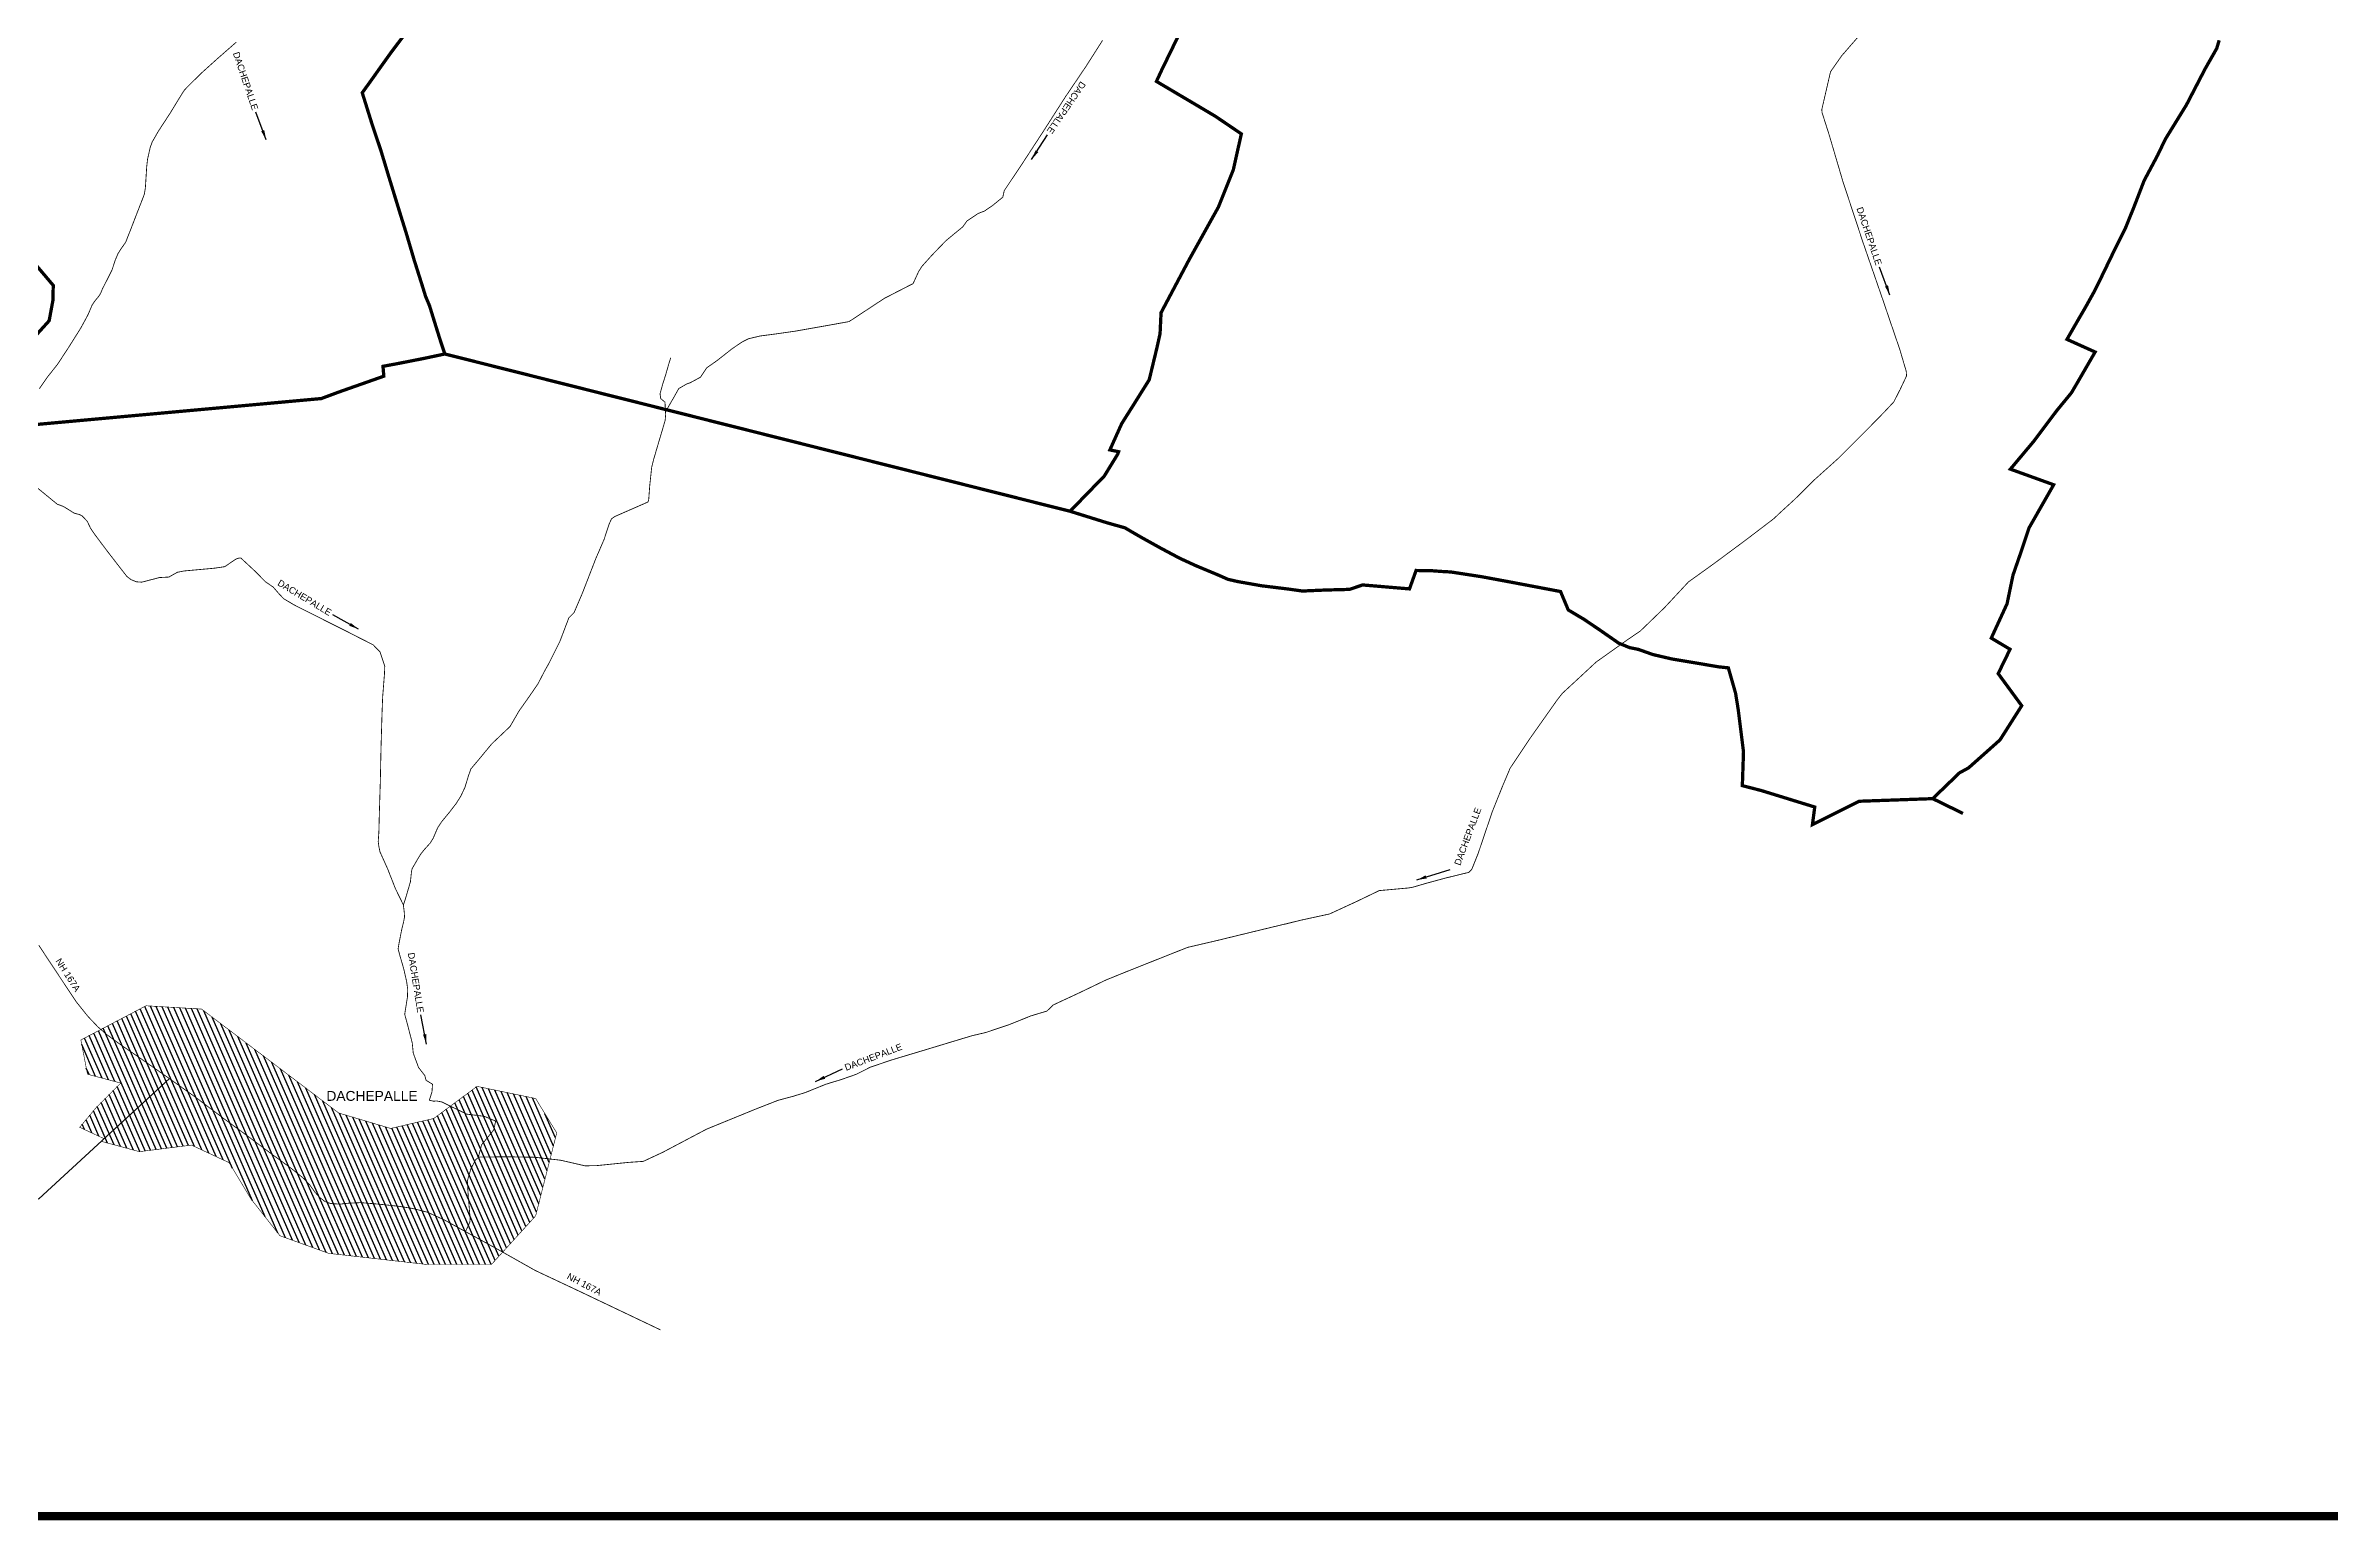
# Model space of a CAD drawing. Header units: millimetres. Extents: x 345922 to 402103, y 1833175 to 1858598.
# Drawn here: x 363290 to 377176, y 1833175 to 1842139 of the extents above; entities that cross this region are included whole.
import ezdxf

# ---------------------------------------------------------------- set-up
doc = ezdxf.new("R2010")
doc.units = ezdxf.units.MM
doc.linetypes.add('JIS_02_1.0', pattern=[2, 1, -1])
for name, color, linetype in [('BND', 160, 'Continuous'), ('ROADS', 10, 'Continuous'), ('STREAM111', 4, 'Continuous'), ('VILLAGE AREA', 44, 'Continuous')]:
    doc.layers.add(name, color=color, linetype=linetype)
doc.styles.get("Standard").update_dxf_attribs({"font": 'arial.ttf'})
doc.dimstyles.get("Standard").update_dxf_attribs({"dimtxt": 0.18, "dimasz": 0.18, "dimexe": 0.18, "dimexo": 0.0625, "dimgap": 0.09, "dimtad": 0, "dimtih": 1, "dimtoh": 1, "dimdec": 4, "dimzin": 0, "dimdsep": 46, "dimtxsty": 'Standard', "dimcen": 0.09, "dimadec": 0, "dimazin": 0, "dimtfac": 1, "dimtdec": 4, "dimtofl": 0, "dimtmove": 0, "dimatfit": 3, "dimfxl": 1, "dimtolj": 1, "dimtzin": 0, "dimarcsym": 0})

msp = doc.modelspace()

# ---------------------------------------------------------------- hatches: boundary and pattern name
at = {"layer": 'STREAM111'}
h = msp.add_hatch(dxfattribs=at)
h.set_pattern_fill('DASH,_O', color=4, scale=20, angle=45)
h.set_pattern_definition([(45, (0, 0), (7e-15, 89.8025612), [63.5, -63.5])])
edge = h.paths.add_edge_path()
edge.add_line((360312, 1845905), (360480, 1845908))
edge.add_line((360480, 1845908), (360557, 1845894))
edge.add_line((360557, 1845894), (360821, 1845809))
edge.add_line((360821, 1845809), (361125, 1845680))
edge.add_line((361125, 1845680), (361436, 1845577))
edge.add_line((361436, 1845577), (361695, 1845540))
edge.add_line((361695, 1845540), (361830, 1845533))
edge.add_line((361830, 1845533), (362216, 1845548))
edge.add_line((362216, 1845548), (362301, 1845547))
edge.add_line((362301, 1845547), (362320, 1845505))
edge.add_line((362320, 1845505), (362339, 1845505))
edge.add_line((362339, 1845505), (362352, 1845519))
edge.add_line((362352, 1845519), (362450, 1845520))
edge.add_line((362450, 1845520), (362713, 1845397))
edge.add_line((362713, 1845397), (363039, 1845362))
edge.add_line((363039, 1845362), (363527, 1845388))
edge.add_line((363527, 1845388), (364040, 1845531))
edge.add_line((364040, 1845531), (364256, 1845521))
edge.add_line((364256, 1845521), (364342, 1845671))
edge.add_line((364342, 1845671), (365005, 1846711))
edge.add_line((365005, 1846711), (365605, 1847420))
edge.add_line((365605, 1847420), (365918, 1847842))
edge.add_line((365918, 1847842), (365879, 1848091))
edge.add_line((365879, 1848091), (365924, 1848305))
edge.add_line((365924, 1848305), (366156, 1848620))
edge.add_line((366156, 1848620), (366280, 1848725))
edge.add_line((366280, 1848725), (366438, 1848795))
edge.add_line((366438, 1848795), (366630, 1848861))
edge.add_line((366630, 1848861), (366661, 1848902))
edge.add_line((366661, 1848902), (366851, 1849031))
edge.add_line((366851, 1849031), (367076, 1849132))
edge.add_line((367076, 1849132), (367572, 1849264))
edge.add_line((367572, 1849264), (367785, 1849294))
edge.add_line((367785, 1849294), (368319, 1849535))
edge.add_line((368319, 1849535), (368560, 1849652))
edge.add_line((368560, 1849652), (368808, 1849777))
edge.add_line((368808, 1849777), (369389, 1850009))
edge.add_line((369389, 1850009), (369589, 1850037))
edge.add_line((369589, 1850037), (369889, 1850054))
edge.add_line((369889, 1850054), (370056, 1850016))
edge.add_line((370056, 1850016), (370501, 1849986))
edge.add_line((370501, 1849986), (370761, 1849858))
edge.add_line((370761, 1849858), (370998, 1849726))
edge.add_line((370998, 1849726), (371143, 1849582))
edge.add_line((371143, 1849582), (371265, 1849377))
edge.add_line((371265, 1849377), (371303, 1849011))
edge.add_line((371303, 1849011), (371440, 1848548))
edge.add_line((371440, 1848548), (371518, 1848014))
edge.add_line((371518, 1848014), (371609, 1847658))
edge.add_line((371609, 1847658), (371833, 1847472))
edge.add_line((371833, 1847472), (372158, 1847071))
edge.add_line((372158, 1847071), (372338, 1846857))
edge.add_line((372338, 1846857), (372544, 1846548))
edge.add_line((372544, 1846548), (372691, 1846393))
edge.add_line((372691, 1846393), (373054, 1846066))
edge.add_line((373054, 1846066), (373259, 1845909))
edge.add_line((373259, 1845909), (373481, 1845785))
edge.add_line((373481, 1845785), (373756, 1845641))
edge.add_line((373756, 1845641), (373997, 1845568))
edge.add_line((373997, 1845568), (374200, 1845586))
edge.add_line((374200, 1845586), (374487, 1845634))
edge.add_line((374487, 1845634), (374727, 1845715))
edge.add_line((374727, 1845715), (375065, 1845863))
edge.add_line((375065, 1845863), (375537, 1845990))
edge.add_line((375537, 1845990), (375905, 1846142))
edge.add_line((375905, 1846142), (375577, 1846619))
edge.add_line((375577, 1846619), (375527, 1846546))
edge.add_line((375527, 1846546), (375428, 1846322))
edge.add_line((375428, 1846322), (375394, 1846261))
edge.add_line((375394, 1846261), (375320, 1846224))
edge.add_line((375320, 1846224), (375200, 1846158))
edge.add_line((375200, 1846158), (374896, 1846028))
edge.add_line((374896, 1846028), (374775, 1845993))
edge.add_line((374775, 1845993), (374660, 1845954))
edge.add_line((374660, 1845954), (374469, 1845908))
edge.add_line((374469, 1845908), (374305, 1845888))
edge.add_line((374305, 1845888), (374162, 1845877))
edge.add_line((374162, 1845877), (373881, 1845913))
edge.add_line((373881, 1845913), (373777, 1845950))
edge.add_line((373777, 1845950), (373682, 1846024))
edge.add_line((373682, 1846024), (373545, 1846194))
edge.add_line((373545, 1846194), (373472, 1846298))
edge.add_line((373472, 1846298), (373394, 1846394))
edge.add_line((373394, 1846394), (373284, 1846493))
edge.add_line((373284, 1846493), (373010, 1846804))
edge.add_line((373010, 1846804), (372901, 1846958))
edge.add_line((372901, 1846958), (372767, 1847193))
edge.add_line((372767, 1847193), (372656, 1847373))
edge.add_line((372656, 1847373), (372613, 1847438))
edge.add_line((372613, 1847438), (372539, 1847503))
edge.add_line((372539, 1847503), (372388, 1847605))
edge.add_line((372388, 1847605), (372218, 1847744))
edge.add_line((372218, 1847744), (372034, 1847883))
edge.add_line((372034, 1847883), (371930, 1847981))
edge.add_line((371930, 1847981), (371829, 1848173))
edge.add_line((371829, 1848173), (371715, 1848397))
edge.add_line((371715, 1848397), (371644, 1848679))
edge.add_line((371644, 1848679), (371591, 1848840))
edge.add_line((371591, 1848840), (371456, 1849263))
edge.add_line((371456, 1849263), (371414, 1849499))
edge.add_line((371414, 1849499), (371312, 1849770))
edge.add_line((371312, 1849770), (371239, 1849919))
edge.add_line((371239, 1849919), (371024, 1850114))
edge.add_line((371024, 1850114), (370792, 1850319))
edge.add_line((370792, 1850319), (370617, 1850424))
edge.add_line((370617, 1850424), (370453, 1850452))
edge.add_line((370453, 1850452), (370046, 1850439))
edge.add_line((370046, 1850439), (369901, 1850436))
edge.add_line((369901, 1850436), (369863, 1850432))
edge.add_line((369863, 1850432), (369636, 1850417))
edge.add_line((369636, 1850417), (369474, 1850397))
edge.add_line((369474, 1850397), (369264, 1850383))
edge.add_line((369264, 1850383), (369125, 1850353))
edge.add_line((369125, 1850353), (368997, 1850292))
edge.add_line((368997, 1850292), (368861, 1850204))
edge.add_line((368861, 1850204), (368672, 1850103))
edge.add_line((368672, 1850103), (368448, 1850018))
edge.add_line((368448, 1850018), (368272, 1849914))
edge.add_line((368272, 1849914), (368004, 1849827))
edge.add_line((368004, 1849827), (367789, 1849715))
edge.add_line((367789, 1849715), (367519, 1849605))
edge.add_line((367519, 1849605), (367187, 1849449))
edge.add_line((367187, 1849449), (366787, 1849232))
edge.add_line((366787, 1849232), (366521, 1849096))
edge.add_line((366521, 1849096), (366204, 1848968))
edge.add_line((366204, 1848968), (366031, 1848868))
edge.add_line((366031, 1848868), (365841, 1848735))
edge.add_line((365841, 1848735), (365673, 1848658))
edge.add_arc((365679, 1848639), 20, 106.8474, 172.1337)
edge.add_arc((366210, 1848162), 731, 138.9743, 154.1147)
edge.add_line((365553, 1848481), (365495, 1848365))
edge.add_arc((365996, 1848175), 535, 159.2374, 179.5382)
edge.add_line((365461, 1848179), (365366, 1848042))
edge.add_line((365366, 1848042), (365229, 1847990))
edge.add_line((365229, 1847990), (365129, 1847898))
edge.add_line((365129, 1847898), (364872, 1847480))
edge.add_spline(control_points=[(364872, 1847480), (364752, 1847238), (364508, 1846752), (364198, 1846148), (363745, 1845892), (363315, 1845910), (362810, 1845812), (362343, 1846132), (361755, 1846130), (361222, 1846087), (360746, 1846144), (360404, 1846216), (360146, 1846436), (359817, 1846536), (359424, 1846595), (359071, 1846351), (358734, 1846232), (358458, 1845995), (358118, 1845832), (357706, 1845724), (357318, 1845759), (357024, 1845511), (356849, 1845128), (356580, 1844792), (356446, 1844297), (356031, 1843955), (355574, 1843591), (355217, 1843273), (354945, 1842979), (354742, 1842776), (354524, 1842634), (354411, 1842455), (354037, 1842257), (353653, 1842879), (352957, 1842601), (352440, 1843124), (351871, 1843339), (351506, 1843559), (351380, 1843635)], knot_values=[0, 0, 0, 0, 816.927526, 1643.761803, 1962.087642, 2311.263035, 2917.580945, 3432.028985, 3904.205199, 4642.49363, 5040.443251, 5342.292141, 5671.412453, 6026.576286, 6370.093912, 6811.380667, 7250.662048, 7436.99095, 7895.132819, 8364.635402, 8711.468131, 9007.199942, 9440.815909, 9972.938838, 10276.359737, 10947.391125, 11503.408839, 12052.094683, 12374.742608, 12705.71871, 12912.047162, 13143.644243, 13334.200632, 14061.252952, 14648.51574, 15221.119517, 16056.071013, 16495.766696, 16495.766696, 16495.766696, 16495.766696], degree=3, periodic=0)
edge.add_line((351380, 1843635), (351107, 1843678))
edge.add_line((351107, 1843678), (350518, 1843638))
edge.add_line((350518, 1843638), (349725, 1843369))
edge.add_line((349725, 1843369), (349436, 1843041))
edge.add_line((349436, 1843041), (349048, 1842445))
edge.add_line((349048, 1842445), (348672, 1842189))
edge.add_line((348672, 1842189), (348888, 1841967))
edge.add_line((348888, 1841967), (349206, 1842300))
edge.add_line((349206, 1842300), (349306, 1842416))
edge.add_line((349306, 1842416), (349375, 1842547))
edge.add_line((349375, 1842547), (349580, 1842817))
edge.add_line((349580, 1842817), (349946, 1843186))
edge.add_line((349946, 1843186), (350272, 1843335))
edge.add_line((350272, 1843335), (350789, 1843428))
edge.add_line((350789, 1843428), (350999, 1843451))
edge.add_line((350999, 1843451), (351278, 1843399))
edge.add_line((351278, 1843399), (351614, 1843322))
edge.add_line((351614, 1843322), (352009, 1843082))
edge.add_line((352009, 1843082), (352175, 1842941))
edge.add_line((352175, 1842941), (352417, 1842670))
edge.add_line((352417, 1842670), (353146, 1842474))
edge.add_line((353146, 1842474), (353409, 1842272))
edge.add_line((353409, 1842272), (354057, 1842133))
edge.add_line((354057, 1842133), (354306, 1842173))
edge.add_line((354306, 1842173), (354684, 1842415))
edge.add_line((354684, 1842415), (355191, 1842879))
edge.add_line((355191, 1842879), (355737, 1843174))
edge.add_line((355737, 1843174), (356070, 1843283))
edge.add_line((356070, 1843283), (356311, 1843442))
edge.add_line((356311, 1843442), (356569, 1843862))
edge.add_line((356569, 1843862), (356851, 1844267))
edge.add_line((356851, 1844267), (357017, 1844489))
edge.add_line((357017, 1844489), (357045, 1844634))
edge.add_line((357045, 1844634), (357120, 1844730))
edge.add_line((357120, 1844730), (357281, 1844886))
edge.add_line((357281, 1844886), (357507, 1845124))
edge.add_line((357507, 1845124), (357846, 1845374))
edge.add_line((357846, 1845374), (358540, 1845696))
edge.add_line((358540, 1845696), (358988, 1845843))
edge.add_line((358988, 1845843), (359499, 1845883))
edge.add_line((359499, 1845883), (360096, 1845862))
edge.add_line((360096, 1845862), (360176, 1845873))
edge.add_line((360176, 1845873), (360312, 1845905))
at = {"layer": 'VILLAGE AREA'}
h = msp.add_hatch(dxfattribs=at)
h.set_pattern_fill('ANSI31,_O', color=256, scale=10, angle=68.5464)
h.set_pattern_definition([(113.5464313, (0, 0), (-29.1063882, -12.6838743), [])])
h.paths.add_polyline_path([(363900, 1836303), (363504, 1836095), (363544, 1835887), (363746, 1835833), (363598, 1835685), (363497, 1835564), (363645, 1835495), (363628, 1835479), (363860, 1835416), (364176, 1835456), (364405, 1835349), (364539, 1835127), (364714, 1834905), (365010, 1834798), (365609, 1834730), (365999, 1834730), (366268, 1835026), (366396, 1835530), (366268, 1835739), (365912, 1835813), (365649, 1835618), (365387, 1835557), (365071, 1835651), (364237, 1836283)])

# ---------------------------------------------------------------- linework, layer by layer
at = {"layer": 'BND', "linetype": 'JIS_02_1.0', "lineweight": 30, "ltscale": 50, "const_width": 20}
for points in [[(365493, 1842236), (365387, 1842095), (365253, 1841907), (365214, 1841853), (365273, 1841664), (365328, 1841500), (365375, 1841344), (365450, 1841100), (365481, 1841001), (365529, 1840838), (365578, 1840683), (365599, 1840615), (365623, 1840558), (365666, 1840419), (365689, 1840346), (365716, 1840265), (365584, 1840237), (365426, 1840206), (365340, 1840190), (365345, 1840130), (365067, 1840032), (364965, 1839994), (364965, 1839994), (363052, 1839820)], [(376500, 1842172), (376485, 1842122), (376415, 1841999), (376301, 1841779), (376173, 1841571), (376126, 1841473), (376044, 1841319), (375982, 1841158), (375931, 1841032), (375874, 1840918), (375785, 1840734), (375742, 1840647), (375691, 1840555), (375637, 1840462), (375575, 1840354), (375746, 1840277), (375639, 1840092), (375602, 1840029), (375514, 1839922), (375372, 1839733), (375231, 1839565), (375494, 1839470), (375344, 1839207), (375291, 1839048), (375247, 1838921), (375211, 1838747), (375115, 1838538), (375229, 1838470), (375157, 1838322), (375300, 1838127), (375168, 1837919), (374977, 1837749), (374922, 1837719), (374759, 1837562), (374311, 1837546), (374028, 1837404), (374042, 1837511), (373718, 1837611), (373602, 1837641), (373609, 1837847), (373577, 1838103), (373561, 1838202), (373517, 1838357), (373460, 1838363), (373174, 1838411), (373058, 1838438), (372971, 1838469), (372917, 1838480), (372851, 1838507), (372730, 1838591), (372635, 1838655), (372616, 1838666), (372544, 1838709), (372497, 1838821), (372180, 1838881), (372018, 1838911), (371829, 1838940), (371789, 1838942), (371720, 1838947), (371619, 1838949), (371579, 1838837), (371294, 1838861), (371214, 1838834), (371064, 1838830), (370928, 1838824), (370843, 1838836), (370680, 1838856), (370538, 1838881), (370476, 1838895), (370415, 1838922), (370283, 1838977), (370183, 1839023), (370072, 1839082), (369946, 1839152), (369889, 1839185), (369850, 1839208), (369737, 1839240), (369516, 1839309), (369724, 1839523), (369805, 1839655), (369811, 1839671), (369758, 1839682), (369830, 1839842), (369905, 1839961), (369997, 1840108), (370043, 1840299), (370063, 1840389), (370069, 1840516), (370239, 1840837), (370417, 1841157), (370508, 1841384), (370557, 1841603), (370399, 1841710), (370298, 1841770), (370041, 1841922), (370073, 1841991), (370180, 1842211)], [(363217, 1840363), (363311, 1840467), (363334, 1840591), (363336, 1840682), (363191, 1840853)], [(369516, 1839309), (365716, 1840265)], [(374759, 1837562), (374943, 1837472)]]:
    msp.add_lwpolyline(points, dxfattribs=at)
at = {"layer": 'ROADS', "color": 0, "const_width": 50}
msp.add_lwpolyline([(345947, 1858573), (402078, 1858573), (402078, 1833200), (345947, 1833200)], close=True, dxfattribs=at)
at = {"layer": 'ROADS'}
for points, const_width in [([(365843, 1834933), (365868, 1834988), (365870, 1835008), (365858, 1835150), (365853, 1835239), (365874, 1835311), (365903, 1835367), (365923, 1835383), (366092, 1835385), (366263, 1835382), (366420, 1835364), (366568, 1835330), (366637, 1835331), (366834, 1835351), (366922, 1835357), (367040, 1835412), (367307, 1835553), (367603, 1835674), (367741, 1835728), (367834, 1835753), (367906, 1835775), (368032, 1835826), (368121, 1835853), (368216, 1835886), (368303, 1835930), (368430, 1835973), (368699, 1836054), (368917, 1836120), (369006, 1836141), (369148, 1836189), (369277, 1836241), (369376, 1836271), (369414, 1836308), (369573, 1836382), (369733, 1836459), (369851, 1836507), (370125, 1836616), (370231, 1836658), (370399, 1836697), (370662, 1836761), (370923, 1836824), (371093, 1836861), (371258, 1836937), (371395, 1837003), (371573, 1837019), (371597, 1837023), (371683, 1837048), (371797, 1837079), (371940, 1837114), (371958, 1837133), (371996, 1837228), (372083, 1837485), (372145, 1837639), (372191, 1837748), (372317, 1837936), (372478, 1838164), (372509, 1838203), (372628, 1838313), (372713, 1838392), (372907, 1838530), (372982, 1838581), (373130, 1838724), (373274, 1838879), (373434, 1838994), (373624, 1839135), (373792, 1839263), (373827, 1839296), (373924, 1839385), (374042, 1839502), (374188, 1839633), (374337, 1839782), (374457, 1839904), (374522, 1839973), (374561, 1840049), (374600, 1840132), (374598, 1840160), (374559, 1840292), (374455, 1840597), (374333, 1840950), (374213, 1841314), (374130, 1841596), (374086, 1841734), (374085, 1841751), (374138, 1841981), (374206, 1842078), (374312, 1842200)], 5), ([(370822, 1836799), (370923, 1836824), (371093, 1836861), (371258, 1836937), (371395, 1837003), (371573, 1837019), (371597, 1837023), (371683, 1837048), (371797, 1837079), (371940, 1837114), (371958, 1837133), (371996, 1837228), (372083, 1837485), (372145, 1837639), (372191, 1837748), (372317, 1837936), (372478, 1838164), (372509, 1838203), (372628, 1838313), (372713, 1838392), (372907, 1838530), (372982, 1838581), (373130, 1838724), (373274, 1838879), (373434, 1838994), (373624, 1839135), (373792, 1839263), (373827, 1839296), (373924, 1839385), (374042, 1839502), (374188, 1839633), (374337, 1839782), (374457, 1839904), (374522, 1839973), (374561, 1840049), (374600, 1840132), (374598, 1840160), (374559, 1840292), (374455, 1840597), (374333, 1840950), (374213, 1841314), (374130, 1841596), (374086, 1841734), (374085, 1841751), (374138, 1841981), (374206, 1842078), (374312, 1842200)], 5), ([(370822, 1836799), (370923, 1836824), (371093, 1836861), (371258, 1836937), (371395, 1837003), (371573, 1837019), (371597, 1837023), (371683, 1837048), (371797, 1837079), (371940, 1837114), (371958, 1837133), (371996, 1837228), (372083, 1837485), (372145, 1837639), (372191, 1837748), (372317, 1837936), (372478, 1838164), (372509, 1838203), (372628, 1838313), (372713, 1838392), (372907, 1838530), (372982, 1838581), (373130, 1838724), (373274, 1838879), (373434, 1838994), (373624, 1839135), (373792, 1839263), (373827, 1839296), (373924, 1839385), (374042, 1839502), (374188, 1839633), (374337, 1839782), (374457, 1839904), (374522, 1839973), (374561, 1840049), (374600, 1840132), (374598, 1840160), (374559, 1840292), (374455, 1840597), (374333, 1840950), (374213, 1841314), (374130, 1841596), (374086, 1841734), (374085, 1841751), (374138, 1841981), (374206, 1842078), (374312, 1842200)], 1), ([(363251, 1840053), (363300, 1840124), (363362, 1840202), (363430, 1840306), (363503, 1840422), (363547, 1840503), (363573, 1840564), (363592, 1840591), (363613, 1840616), (363624, 1840634), (363635, 1840661), (363677, 1840743), (363694, 1840778), (363713, 1840836), (363729, 1840874), (363747, 1840903), (363776, 1840944), (363789, 1840977), (363806, 1841020), (363845, 1841121), (363882, 1841216), (363890, 1841238), (363896, 1841276), (363904, 1841403), (363909, 1841448), (363925, 1841519), (363937, 1841553), (363974, 1841618), (364044, 1841725), (364118, 1841846), (364134, 1841870), (364154, 1841891), (364237, 1841973), (364337, 1842063), (364449, 1842161)], 5), ([(363251, 1840053), (363300, 1840124), (363362, 1840202), (363430, 1840306), (363503, 1840422), (363547, 1840503), (363573, 1840564), (363592, 1840591), (363613, 1840616), (363624, 1840634), (363635, 1840661), (363677, 1840743), (363694, 1840778), (363713, 1840836), (363729, 1840874), (363747, 1840903), (363776, 1840944), (363789, 1840977), (363806, 1841020), (363845, 1841121), (363882, 1841216), (363890, 1841238), (363896, 1841276), (363904, 1841403), (363909, 1841448), (363925, 1841519), (363937, 1841553), (363974, 1841618), (364044, 1841725), (364118, 1841846), (364134, 1841870), (364154, 1841891), (364237, 1841973), (364337, 1842063), (364449, 1842161)], 1), ([(367057, 1839913), (367107, 1840000), (367138, 1840055), (367185, 1840082), (367209, 1840091), (367270, 1840124), (367308, 1840181), (367372, 1840226), (367462, 1840297), (367523, 1840338), (367560, 1840357), (367630, 1840374), (367728, 1840387), (367847, 1840404), (368051, 1840440), (368173, 1840462), (368340, 1840572), (368389, 1840604), (368562, 1840693), (368596, 1840767), (368615, 1840797), (368676, 1840865), (368760, 1840952), (368808, 1840992), (368864, 1841038), (368889, 1841073), (368957, 1841119), (368996, 1841134), (369047, 1841169), (369107, 1841218), (369116, 1841258), (369234, 1841435), (369352, 1841616), (369487, 1841827), (369612, 1842012), (369714, 1842172)], 5), ([(367057, 1839913), (367107, 1840000), (367138, 1840055), (367185, 1840082), (367209, 1840091), (367270, 1840124), (367308, 1840181), (367372, 1840226), (367462, 1840297), (367523, 1840338), (367560, 1840357), (367630, 1840374), (367728, 1840387), (367847, 1840404), (368051, 1840440), (368173, 1840462), (368340, 1840572), (368389, 1840604), (368562, 1840693), (368596, 1840767), (368615, 1840797), (368676, 1840865), (368760, 1840952), (368808, 1840992), (368864, 1841038), (368889, 1841073), (368957, 1841119), (368996, 1841134), (369047, 1841169), (369107, 1841218), (369116, 1841258), (369234, 1841435), (369352, 1841616), (369487, 1841827), (369612, 1842012), (369714, 1842172)], 5), ([(365920, 1835383), (365939, 1835457), (366013, 1835548), (366025, 1835602), (365955, 1835631), (365850, 1835644), (365765, 1835685), (365699, 1835718), (365667, 1835724), (365647, 1835723), (365622, 1835729), (365638, 1835780), (365641, 1835826), (365602, 1835850), (365594, 1835879), (365556, 1835928), (365524, 1836015), (365518, 1836077), (365489, 1836189), (365472, 1836251), (365489, 1836358), (365490, 1836405), (365484, 1836449), (365467, 1836524), (365442, 1836611), (365432, 1836649), (365437, 1836680), (365453, 1836762), (365466, 1836816), (365471, 1836843), (365469, 1836876), (365464, 1836916), (365477, 1836955), (365507, 1837057), (365513, 1837116), (365517, 1837136), (365539, 1837174), (365568, 1837223), (365592, 1837253), (365627, 1837292), (365645, 1837321), (365672, 1837384), (365696, 1837421), (365743, 1837478), (365786, 1837534), (365813, 1837577), (365838, 1837630), (365860, 1837702), (365874, 1837742), (365926, 1837804), (366002, 1837896), (366038, 1837930), (366112, 1838000), (366167, 1838095), (366225, 1838177), (366282, 1838260), (366322, 1838337), (366351, 1838389), (366415, 1838517), (366470, 1838662), (366501, 1838692), (366550, 1838806), (366633, 1839020), (366684, 1839138), (366714, 1839230), (366729, 1839263), (366749, 1839277), (366950, 1839365), (366955, 1839378), (366961, 1839461), (366973, 1839575), (366987, 1839631), (367018, 1839736), (367055, 1839861), (367058, 1839896), (367054, 1839972), (367028, 1839994), (367024, 1840023), (367040, 1840081), (367059, 1840141), (367074, 1840194), (367089, 1840243)], 5), ([(365462, 1836799), (365466, 1836816), (365471, 1836843), (365469, 1836876), (365464, 1836916), (365477, 1836955), (365507, 1837057), (365513, 1837116), (365517, 1837136), (365539, 1837174), (365568, 1837223), (365592, 1837253), (365627, 1837292), (365645, 1837321), (365672, 1837384), (365696, 1837421), (365743, 1837478), (365786, 1837534), (365813, 1837577), (365838, 1837630), (365860, 1837702), (365874, 1837742), (365926, 1837804), (366002, 1837896), (366038, 1837930), (366112, 1838000), (366167, 1838095), (366225, 1838177), (366282, 1838260), (366322, 1838337), (366351, 1838389), (366415, 1838517), (366470, 1838662), (366501, 1838692), (366550, 1838806), (366633, 1839020), (366684, 1839138), (366714, 1839230), (366729, 1839263), (366749, 1839277), (366950, 1839365), (366955, 1839378), (366961, 1839461), (366973, 1839575), (366987, 1839631), (367018, 1839736), (367055, 1839861), (367058, 1839896), (367054, 1839972), (367028, 1839994), (367024, 1840023), (367040, 1840081), (367059, 1840141), (367074, 1840194), (367089, 1840243)], 1), ([(365462, 1836799), (365466, 1836816), (365471, 1836843), (365469, 1836876), (365464, 1836916), (365477, 1836955), (365507, 1837057), (365513, 1837116), (365517, 1837136), (365539, 1837174), (365568, 1837223), (365592, 1837253), (365627, 1837292), (365645, 1837321), (365672, 1837384), (365696, 1837421), (365743, 1837478), (365786, 1837534), (365813, 1837577), (365838, 1837630), (365860, 1837702), (365874, 1837742), (365926, 1837804), (366002, 1837896), (366038, 1837930), (366112, 1838000), (366167, 1838095), (366225, 1838177), (366282, 1838260), (366322, 1838337), (366351, 1838389), (366415, 1838517), (366470, 1838662), (366501, 1838692), (366550, 1838806), (366633, 1839020), (366684, 1839138), (366714, 1839230), (366729, 1839263), (366749, 1839277), (366950, 1839365), (366955, 1839378), (366961, 1839461), (366973, 1839575), (366987, 1839631), (367018, 1839736), (367055, 1839861), (367058, 1839896), (367054, 1839972), (367028, 1839994), (367024, 1840023), (367040, 1840081), (367059, 1840141), (367074, 1840194), (367089, 1840243)], 1), ([(365464, 1836916), (365416, 1837014), (365368, 1837136), (365322, 1837238), (365315, 1837271), (365311, 1837302), (365315, 1837355), (365318, 1837476), (365324, 1837670), (365328, 1837866), (365334, 1838073), (365338, 1838179), (365349, 1838319), (365351, 1838368), (365322, 1838454), (365280, 1838497), (365129, 1838574), (364972, 1838653), (364801, 1838739), (364737, 1838777), (364711, 1838804), (364673, 1838848), (364626, 1838880), (364564, 1838943), (364476, 1839025), (364464, 1839024), (364446, 1839018), (364378, 1838972), (364317, 1838963), (364131, 1838946), (364090, 1838938), (364039, 1838909), (363982, 1838906), (363874, 1838878), (363842, 1838880), (363809, 1838893), (363784, 1838912), (363742, 1838966), (363677, 1839050), (363627, 1839116), (363579, 1839181), (363563, 1839205), (363545, 1839243), (363540, 1839251), (363510, 1839282), (363495, 1839289), (363462, 1839298), (363429, 1839319), (363396, 1839339), (363360, 1839352), (363298, 1839403), (363238, 1839452)], 5), ([(363248, 1836671), (363323, 1836557), (363478, 1836324), (363548, 1836237), (363607, 1836175), (363661, 1836128), (363743, 1836068), (363872, 1835979), (363952, 1835923), (364042, 1835860), (364198, 1835749), (364382, 1835610), (364493, 1835529), (364663, 1835402), (364775, 1835320), (364827, 1835279), (364858, 1835253), (364859, 1835252), (364895, 1835214), (364927, 1835169), (364954, 1835139), (364987, 1835113), (365021, 1835101), (365079, 1835097), (365131, 1835103), (365206, 1835106), (365315, 1835097), (365436, 1835084), (365519, 1835071), (365610, 1835048), (365711, 1835002), (365849, 1834926), (366040, 1834821), (366265, 1834694), (366541, 1834564), (367026, 1834333)], 5)]:
    msp.add_lwpolyline(points, dxfattribs=dict(at, const_width=const_width))
msp.add_lwpolyline([(356792, 1836648), (357713, 1836258), (358597, 1836054), (359902, 1835741), (361018, 1835510), (362514, 1835211), (363248, 1835130), (363248, 1835130), (363248, 1835130), (364042, 1835860)], dxfattribs=at)
at = {"layer": 'VILLAGE AREA', "const_width": 3.5}
msp.add_lwpolyline([(363900, 1836303), (363504, 1836095), (363544, 1835887), (363746, 1835833), (363598, 1835685), (363497, 1835564), (363645, 1835495), (363628, 1835479), (363860, 1835416), (364176, 1835456), (364405, 1835349), (364539, 1835127), (364714, 1834905), (365010, 1834798), (365609, 1834730), (365999, 1834730), (366268, 1835026), (366396, 1835530), (366268, 1835739), (365912, 1835813), (365649, 1835618), (365387, 1835557), (365071, 1835651), (364237, 1836283), (363900, 1836303)], dxfattribs=at)

# ---------------------------------------------------------------- texts
at = {"layer": 'ROADS'}
for s, rotation, p in [('DACHEPALLE ', 288.6811, (364427, 1842093)), ('DACHEPALLE ', 235.6649, (369581, 1841926)), ('DACHEPALLE ', 288.6811, (374295, 1841150)), ('DACHEPALLE ', 328.9772, (364695, 1838862)), ('DACHEPALLE ', 69.5025, (371887, 1837152)), ('NH 167A', 302.4422, (363348, 1836575)), ('DACHEPALLE ', 279.1072, (365491, 1836623)), ('DACHEPALLE ', 20.8035, (368155, 1835907)), ('NH 167A', 332.3486, (366454, 1834645))]:
    msp.add_text(s, height=40, rotation=rotation, dxfattribs=at).set_placement(p)
at = {"layer": 'VILLAGE AREA', "insert": (364996, 1835785), "char_height": 60, "width": 550.46, "attachment_point": 1}
msp.add_mtext('DACHEPALLE', dxfattribs=at)

# ---------------------------------------------------------------- leaders
at = {"layer": 'ROADS'}
for points in [[(364630, 1841566), (364568, 1841735)], [(369282, 1841447), (369379, 1841598)], [(374499, 1840623), (374436, 1840792)], [(365192, 1838592), (365035, 1838680)], [(371623, 1837068), (371827, 1837132)], [(365604, 1836070), (365571, 1836247)], [(367969, 1835843), (368133, 1835919)]]:
    msp.add_leader(points, dimstyle='Standard', override={"dimasz": 60}, dxfattribs=at)

doc.saveas('drawing.dxf')
